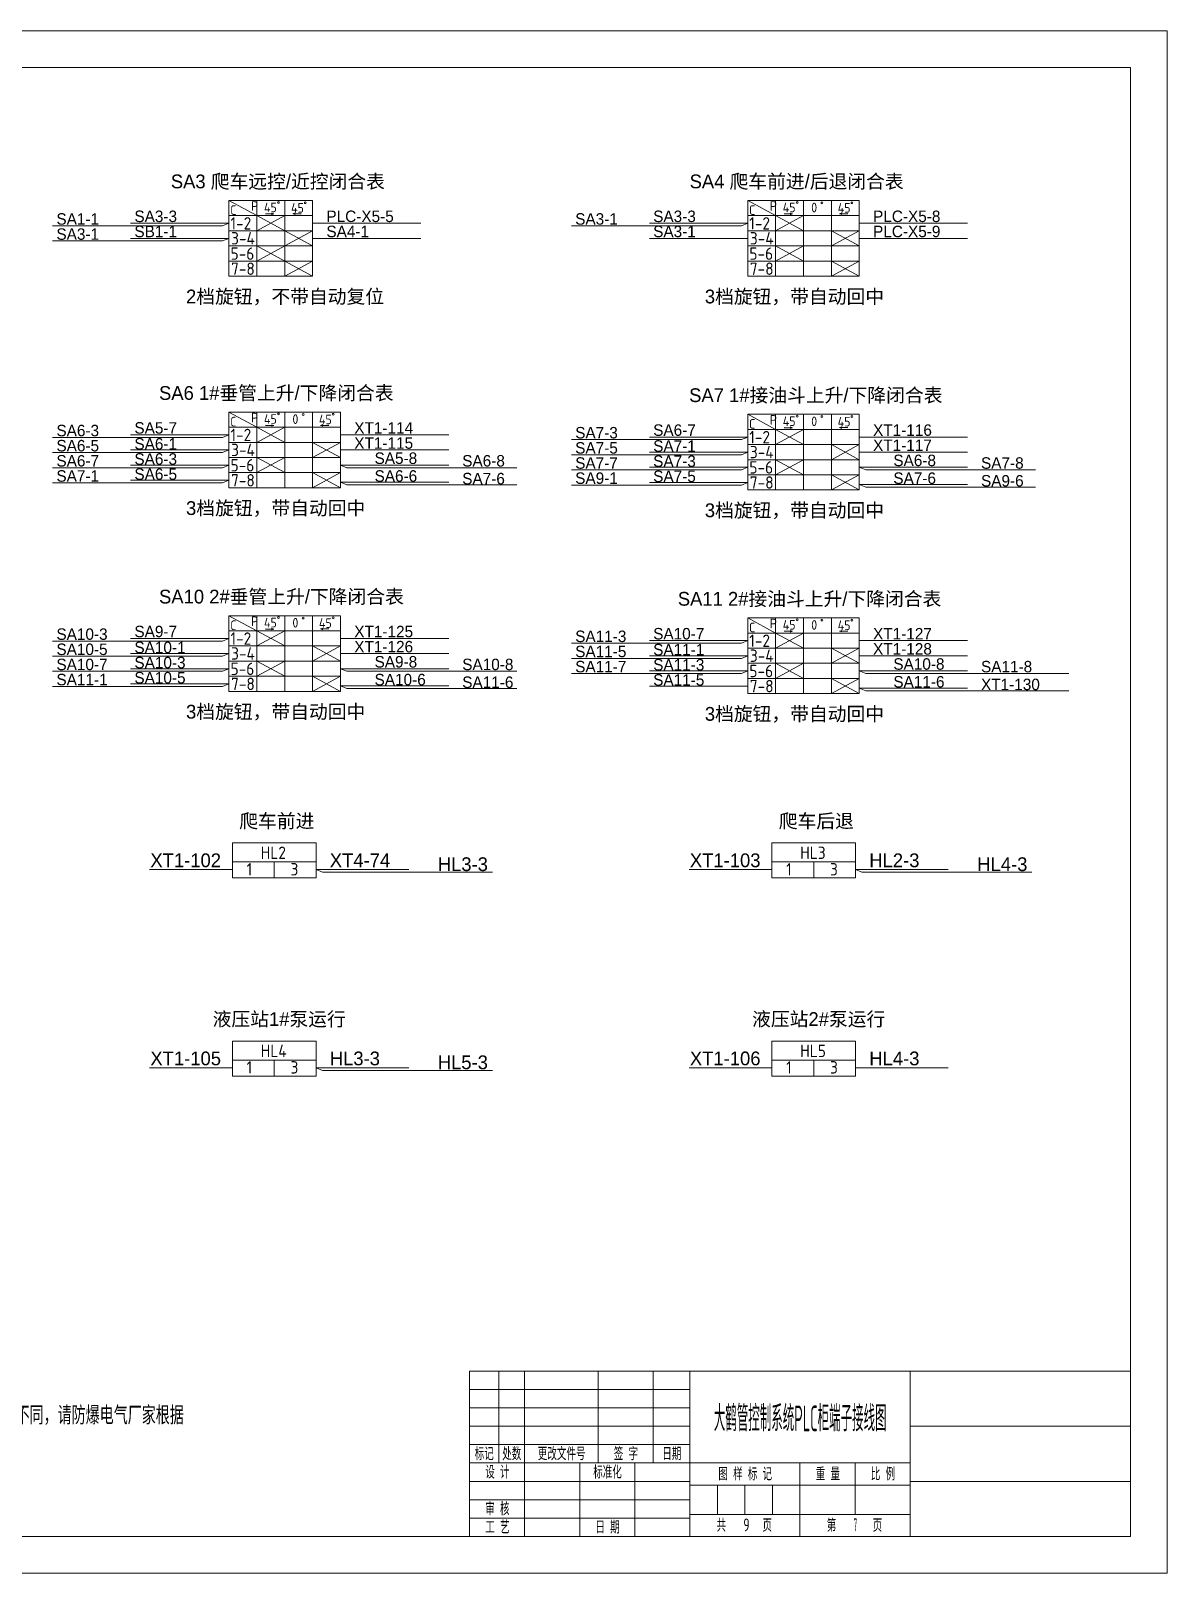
# Model space of a CAD drawing. Header units: millimetres. Extents: x 32721 to 72822, y 57624 to 123188.
# Drawn here: x 44440 to 46503, y 61252 to 64052 of the extents above; entities that cross this region are included whole.
import ezdxf
from ezdxf.enums import TextEntityAlignment as Align

# ---------------------------------------------------------------- set-up
doc = ezdxf.new("R2010")
doc.units = ezdxf.units.MM
doc.header["$LTSCALE"] = 10
doc.layers.get('0').update_dxf_attribs({"lineweight": 18})
for name, color, linetype, lineweight in [('1轮廓实线层', 7, 'Continuous', 18), ('2细线层', 4, 'Continuous', 18), ('6文字层', 3, 'Continuous', 18), ('图框层', 7, 'Continuous', 18)]:
    doc.layers.add(name, color=color, linetype=linetype, lineweight=lineweight)
doc.styles.add('PC_TEXTSTYLE', font='', dxfattribs={"width": 0.8})
doc.styles.get("Standard").update_dxf_attribs({"font": 'isocp.shx', "width": 0.707, "bigfont": 'hztxt.shx'})
doc.styles.add('样式 1', font='SIMYOU.TTF', dxfattribs={"width": 0.75})
doc.styles.get('PC_TEXTSTYLE').set_extended_font_data('幼圆')

msp = doc.modelspace()

# ---------------------------------------------------------------- linework, layer by layer
for p, q in [((44799.79, 63702.73), (44621.22, 63702.73)), ((44951.64, 63702.73), (45148.37, 63702.73)), ((45741.74, 63702.73), (45563.17, 63702.73)), ((45944.22, 63702.73), (46140.94, 63702.73)), ((44799.79, 63675.24), (44621.22, 63675.24)), ((44951.64, 63675.24), (45148.37, 63675.24)), ((45741.74, 63675.24), (45563.17, 63675.24)), ((45944.22, 63675.24), (46140.94, 63675.24)), ((44799.79, 63318.6), (44621.22, 63318.6)), ((45002.26, 63318.6), (45198.99, 63318.6)), ((45741.74, 63314.62), (45563.17, 63314.62)), ((45944.22, 63314.62), (46140.94, 63314.62)), ((44799.79, 63291.11), (44621.22, 63291.11)), ((45002.26, 63291.11), (45198.99, 63291.11)), ((45741.74, 63287.13), (45563.17, 63287.13)), ((45944.22, 63287.13), (46140.94, 63287.13)), ((44799.79, 63263.62), (44621.22, 63263.62)), ((45002.26, 63263.62), (45198.99, 63263.62)), ((45741.74, 63259.64), (45563.17, 63259.64)), ((45944.22, 63259.64), (46140.94, 63259.64)), ((44799.79, 63236.14), (44621.22, 63236.14)), ((45002.26, 63232.46), (45198.99, 63232.46)), ((45741.74, 63232.15), (45563.17, 63232.15)), ((45944.22, 63228.48), (46140.94, 63228.48)), ((44799.79, 62948.96), (44621.22, 62948.96)), ((45002.26, 62948.96), (45198.99, 62948.96)), ((45741.74, 62944.97), (45563.17, 62944.97)), ((45944.22, 62944.97), (46140.94, 62944.97)), ((44799.79, 62921.47), (44621.22, 62921.47)), ((45002.26, 62921.47), (45198.99, 62921.47)), ((45741.74, 62917.49), (45563.17, 62917.49)), ((45944.22, 62917.49), (46140.94, 62917.49)), ((44799.79, 62893.98), (44621.22, 62893.98)), ((45002.26, 62893.98), (45198.99, 62893.98)), ((45741.74, 62890), (45563.17, 62890)), ((45944.22, 62890), (46140.94, 62890)), ((44799.79, 62866.49), (44621.22, 62866.49)), ((45002.26, 62862.82), (45198.99, 62862.82)), ((45741.74, 62862.51), (45563.17, 62862.51)), ((45944.22, 62858.84), (46140.94, 62858.84)), ((44805.97, 62529.17), (44655.51, 62529.17)), ((44805.97, 62543.08), (44957.83, 62543.08)), ((44881.9, 62543.08), (44881.9, 62514.02)), ((44957.83, 62529.17), (45126.3, 62529.17)), ((45785.55, 62529.17), (45635.09, 62529.17)), ((45785.55, 62543.08), (45937.41, 62543.08)), ((45861.48, 62543.08), (45861.48, 62514.02)), ((45937.41, 62529.17), (46105.88, 62529.17)), ((44805.97, 62169.52), (44655.51, 62169.52)), ((44805.97, 62183.43), (44957.83, 62183.43)), ((44881.9, 62183.43), (44881.9, 62154.37)), ((44957.83, 62169.52), (45126.3, 62169.52)), ((45785.55, 62169.52), (45635.09, 62169.52)), ((45785.55, 62183.43), (45937.41, 62183.43)), ((45861.48, 62183.43), (45861.48, 62154.37)), ((45937.41, 62169.52), (46105.88, 62169.52))]:
    msp.add_line(p, q)
for points in [[(44805.97, 62577.6), (44957.83, 62577.6), (44957.83, 62514.02), (44805.97, 62514.02)], [(45785.55, 62577.6), (45937.41, 62577.6), (45937.41, 62514.02), (45785.55, 62514.02)], [(44805.97, 62217.95), (44957.83, 62217.95), (44957.83, 62154.37), (44805.97, 62154.37)], [(45785.55, 62217.95), (45937.41, 62217.95), (45937.41, 62154.37), (45785.55, 62154.37)]]:
    msp.add_lwpolyline(points, close=True)
at = {"layer": '1轮廓实线层', "color": 0, "linetype": 'ByBlock', "lineweight": 13}
for p, q in [((44799.79, 63743.96), (44850.4, 63716.47)), ((45741.74, 63743.96), (45792.36, 63716.47)), ((44850.4, 63716.47), (44901.02, 63688.99)), ((44901.02, 63716.47), (44850.4, 63688.99)), ((44866.15, 63720.66), (44866.15, 63720.66)), ((44866.15, 63720.66), (44866.15, 63720.66)), ((44866.15, 63719.63), (44881.24, 63719.63)), ((44881.24, 63719.63), (44877.05, 63721.09)), ((44881.24, 63719.63), (44877.05, 63718.16)), ((44915.53, 63719.91), (44919.71, 63721.37)), ((44930.62, 63719.91), (44915.53, 63719.91)), ((44915.53, 63719.91), (44919.71, 63718.45)), ((44930.62, 63719.91), (44915.53, 63719.91)), ((44930.62, 63720.94), (44930.62, 63720.94)), ((45792.36, 63716.47), (45842.98, 63688.99)), ((45842.98, 63716.47), (45792.36, 63688.99)), ((45808.1, 63720.66), (45808.1, 63720.66)), ((45808.1, 63720.66), (45808.1, 63720.66)), ((45808.1, 63719.63), (45823.19, 63719.63)), ((45823.19, 63719.63), (45819, 63721.09)), ((45823.19, 63719.63), (45819, 63718.16)), ((45908.1, 63719.91), (45912.29, 63721.37)), ((45923.19, 63719.91), (45908.1, 63719.91)), ((45908.1, 63719.91), (45912.29, 63718.45)), ((45923.19, 63719.91), (45908.1, 63719.91)), ((45923.19, 63720.94), (45923.19, 63720.94)), ((44901.02, 63688.99), (44951.64, 63661.5)), ((44951.64, 63688.99), (44901.02, 63661.5)), ((45893.6, 63688.99), (45944.22, 63661.5)), ((45944.22, 63688.99), (45893.6, 63661.5)), ((44850.4, 63661.5), (44901.02, 63634.01)), ((44901.02, 63661.5), (44850.4, 63634.01)), ((45792.36, 63661.5), (45842.98, 63634.01)), ((45842.98, 63661.5), (45792.36, 63634.01)), ((44901.02, 63634.01), (44951.64, 63606.53)), ((44951.64, 63634.01), (44901.02, 63606.53)), ((45893.6, 63634.01), (45944.22, 63606.53)), ((45944.22, 63634.01), (45893.6, 63606.53)), ((44799.79, 63359.83), (44850.4, 63332.34)), ((44866.15, 63336.52), (44866.15, 63336.52)), ((44866.15, 63336.52), (44866.15, 63336.52)), ((44881.24, 63335.49), (44877.05, 63336.95)), ((44966.15, 63335.77), (44970.33, 63337.23)), ((44981.24, 63336.8), (44981.24, 63336.8)), ((45741.74, 63355.85), (45792.36, 63328.36)), ((44850.4, 63332.34), (44901.02, 63304.85)), ((44901.02, 63332.34), (44850.4, 63304.85)), ((44866.15, 63335.49), (44881.24, 63335.49)), ((44881.24, 63335.49), (44877.05, 63334.03)), ((44981.24, 63335.77), (44966.15, 63335.77)), ((44966.15, 63335.77), (44970.33, 63334.31)), ((44981.24, 63335.77), (44966.15, 63335.77)), ((45792.36, 63328.36), (45842.98, 63300.87)), ((45842.98, 63328.36), (45792.36, 63300.87)), ((45808.1, 63332.54), (45808.1, 63332.54)), ((45808.1, 63332.54), (45808.1, 63332.54)), ((45808.1, 63331.51), (45823.19, 63331.51)), ((45823.19, 63331.51), (45819, 63332.97)), ((45823.19, 63331.51), (45819, 63330.05)), ((45908.1, 63331.79), (45912.29, 63333.25)), ((45923.19, 63331.79), (45908.1, 63331.79)), ((45908.1, 63331.79), (45912.29, 63330.33)), ((45923.19, 63331.79), (45908.1, 63331.79)), ((45923.19, 63332.82), (45923.19, 63332.82)), ((44951.64, 63304.85), (45002.26, 63277.37)), ((45002.26, 63304.85), (44951.64, 63277.37)), ((45893.6, 63300.87), (45944.22, 63273.38)), ((45944.22, 63300.87), (45893.6, 63273.38)), ((44850.4, 63277.37), (44901.02, 63249.88)), ((44901.02, 63277.37), (44850.4, 63249.88)), ((45792.36, 63273.38), (45842.98, 63245.9)), ((45842.98, 63273.38), (45792.36, 63245.9)), ((44951.64, 63249.88), (45002.26, 63222.39)), ((45002.26, 63249.88), (44951.64, 63222.39)), ((45893.6, 63245.9), (45944.22, 63218.41)), ((45944.22, 63245.9), (45893.6, 63218.41)), ((44799.79, 62990.19), (44850.4, 62962.7)), ((45741.74, 62986.2), (45792.36, 62958.72)), ((44850.4, 62962.7), (44901.02, 62935.21)), ((44901.02, 62962.7), (44850.4, 62935.21)), ((44866.15, 62966.88), (44866.15, 62966.88)), ((44866.15, 62966.88), (44866.15, 62966.88)), ((44866.15, 62965.85), (44881.24, 62965.85)), ((44881.24, 62965.85), (44877.05, 62967.31)), ((44881.24, 62965.85), (44877.05, 62964.39)), ((44966.15, 62966.13), (44970.33, 62967.59)), ((44981.24, 62966.13), (44966.15, 62966.13)), ((44966.15, 62966.13), (44970.33, 62964.67)), ((44981.24, 62966.13), (44966.15, 62966.13)), ((44981.24, 62967.16), (44981.24, 62967.16)), ((45792.36, 62958.72), (45842.98, 62931.23)), ((45842.98, 62958.72), (45792.36, 62931.23)), ((45808.1, 62962.9), (45808.1, 62962.9)), ((45808.1, 62962.9), (45808.1, 62962.9)), ((45808.1, 62961.87), (45823.19, 62961.87)), ((45823.19, 62961.87), (45819, 62963.33)), ((45823.19, 62961.87), (45819, 62960.41)), ((45908.1, 62962.15), (45912.29, 62963.61)), ((45923.19, 62962.15), (45908.1, 62962.15)), ((45908.1, 62962.15), (45912.29, 62960.69)), ((45923.19, 62962.15), (45908.1, 62962.15)), ((45923.19, 62963.18), (45923.19, 62963.18)), ((44951.64, 62935.21), (45002.26, 62907.72)), ((45002.26, 62935.21), (44951.64, 62907.72)), ((45893.6, 62931.23), (45944.22, 62903.74)), ((45944.22, 62931.23), (45893.6, 62903.74)), ((44850.4, 62907.72), (44901.02, 62880.24)), ((44901.02, 62907.72), (44850.4, 62880.24)), ((45792.36, 62903.74), (45842.98, 62876.25)), ((45842.98, 62903.74), (45792.36, 62876.25)), ((44951.64, 62880.24), (45002.26, 62852.75)), ((45002.26, 62880.24), (44951.64, 62852.75)), ((45893.6, 62876.25), (45944.22, 62848.77)), ((45944.22, 62876.25), (45893.6, 62848.77))]:
    msp.add_line(p, q, dxfattribs=at)
at = {"layer": '1轮廓实线层'}
for p, q in [((44788.12, 63697.97), (44799.79, 63702.73)), ((45730.08, 63697.97), (45741.74, 63702.73)), ((44479.63, 63697.97), (44788.12, 63697.97)), ((44788.12, 63670.48), (44799.79, 63675.24)), ((45421.58, 63697.97), (45730.08, 63697.97)), ((44479.63, 63670.48), (44788.12, 63670.48)), ((44479.63, 63313.84), (44788.12, 63313.84)), ((44788.12, 63313.84), (44799.79, 63318.6)), ((45421.58, 63309.86), (45730.08, 63309.86)), ((45730.08, 63309.86), (45741.74, 63314.62)), ((44479.63, 63286.35), (44788.12, 63286.35)), ((44788.12, 63286.35), (44799.79, 63291.11)), ((45421.58, 63282.37), (45730.08, 63282.37)), ((45730.08, 63282.37), (45741.74, 63287.13)), ((44479.63, 63258.86), (44788.12, 63258.86)), ((44788.12, 63258.86), (44799.79, 63263.62)), ((45013.93, 63258.86), (45002.26, 63263.62)), ((45322.42, 63258.86), (45013.93, 63258.86)), ((45421.58, 63254.88), (45730.08, 63254.88)), ((45730.08, 63254.88), (45741.74, 63259.64)), ((45955.88, 63254.88), (45944.22, 63259.64)), ((46264.37, 63254.88), (45955.88, 63254.88)), ((44479.63, 63231.38), (44788.12, 63231.38)), ((44788.12, 63231.38), (44799.79, 63236.14)), ((45013.93, 63227.7), (45002.26, 63232.46)), ((45322.42, 63227.7), (45013.93, 63227.7)), ((45421.58, 63227.39), (45730.08, 63227.39)), ((45730.08, 63227.39), (45741.74, 63232.15)), ((45955.88, 63223.72), (45944.22, 63228.48)), ((46264.37, 63223.72), (45955.88, 63223.72)), ((44479.63, 62944.2), (44788.12, 62944.2)), ((44788.12, 62944.2), (44799.79, 62948.96)), ((45730.08, 62940.21), (45741.74, 62944.97)), ((44479.63, 62916.71), (44788.12, 62916.71)), ((44788.12, 62916.71), (44799.79, 62921.47)), ((45421.58, 62940.21), (45730.08, 62940.21)), ((45730.08, 62912.73), (45741.74, 62917.49)), ((44479.63, 62889.22), (44788.12, 62889.22)), ((44788.12, 62889.22), (44799.79, 62893.98)), ((45013.93, 62889.22), (45002.26, 62893.98)), ((45322.42, 62889.22), (45013.93, 62889.22)), ((45421.58, 62912.73), (45730.08, 62912.73)), ((45730.08, 62885.24), (45741.74, 62890)), ((45955.88, 62885.24), (45944.22, 62890)), ((44479.63, 62861.73), (44788.12, 62861.73)), ((44788.12, 62861.73), (44799.79, 62866.49)), ((45013.93, 62858.06), (45002.26, 62862.82)), ((45421.58, 62885.24), (45730.08, 62885.24)), ((46324.63, 62885.24), (45955.88, 62885.24)), ((45322.42, 62858.06), (45013.93, 62858.06)), ((45955.88, 62854.08), (45944.22, 62858.84)), ((46324.63, 62854.08), (45955.88, 62854.08)), ((44969.49, 62524.41), (44957.83, 62529.17)), ((45277.99, 62524.41), (44969.49, 62524.41)), ((45949.07, 62524.41), (45937.41, 62529.17)), ((46257.56, 62524.41), (45949.07, 62524.41)), ((44969.49, 62164.76), (44957.83, 62169.52)), ((45277.99, 62164.76), (44969.49, 62164.76)), ((46436.59, 61618.65), (45236.59, 61618.65)), ((45236.59, 61318.65), (45236.59, 61618.65)), ((45236.59, 61318.65), (46436.59, 61318.65))]:
    msp.add_line(p, q, dxfattribs=at)
at = {"layer": '1轮廓实线层', "color": 0, "linetype": 'ByBlock', "lineweight": 13}
for points in [[(44799.79, 63743.96), (44850.4, 63743.96), (44850.4, 63716.47), (44799.79, 63716.47)], [(44850.4, 63743.96), (44901.02, 63743.96), (44901.02, 63716.47), (44850.4, 63716.47)], [(44901.02, 63743.96), (44951.64, 63743.96), (44951.64, 63716.47), (44901.02, 63716.47)], [(45741.74, 63743.96), (45792.36, 63743.96), (45792.36, 63716.47), (45741.74, 63716.47)], [(45792.36, 63743.96), (45842.98, 63743.96), (45842.98, 63716.47), (45792.36, 63716.47)], [(45842.98, 63743.96), (45893.6, 63743.96), (45893.6, 63716.47), (45842.98, 63716.47)], [(45893.6, 63743.96), (45944.22, 63743.96), (45944.22, 63716.47), (45893.6, 63716.47)], [(44799.79, 63716.47), (44850.4, 63716.47), (44850.4, 63688.99), (44799.79, 63688.99)], [(44850.4, 63716.47), (44901.02, 63716.47), (44901.02, 63688.99), (44850.4, 63688.99)], [(44901.02, 63716.47), (44951.64, 63716.47), (44951.64, 63688.99), (44901.02, 63688.99)], [(45741.74, 63716.47), (45792.36, 63716.47), (45792.36, 63688.99), (45741.74, 63688.99)], [(45792.36, 63716.47), (45842.98, 63716.47), (45842.98, 63688.99), (45792.36, 63688.99)], [(45842.98, 63716.47), (45893.6, 63716.47), (45893.6, 63688.99), (45842.98, 63688.99)], [(45893.6, 63716.47), (45944.22, 63716.47), (45944.22, 63688.99), (45893.6, 63688.99)], [(44799.79, 63688.99), (44850.4, 63688.99), (44850.4, 63661.5), (44799.79, 63661.5)], [(44850.4, 63688.99), (44901.02, 63688.99), (44901.02, 63661.5), (44850.4, 63661.5)], [(44901.02, 63688.99), (44951.64, 63688.99), (44951.64, 63661.5), (44901.02, 63661.5)], [(45741.74, 63688.99), (45792.36, 63688.99), (45792.36, 63661.5), (45741.74, 63661.5)], [(45792.36, 63688.99), (45842.98, 63688.99), (45842.98, 63661.5), (45792.36, 63661.5)], [(45842.98, 63688.99), (45893.6, 63688.99), (45893.6, 63661.5), (45842.98, 63661.5)], [(45893.6, 63688.99), (45944.22, 63688.99), (45944.22, 63661.5), (45893.6, 63661.5)], [(44799.79, 63661.5), (44850.4, 63661.5), (44850.4, 63634.01), (44799.79, 63634.01)], [(44850.4, 63661.5), (44901.02, 63661.5), (44901.02, 63634.01), (44850.4, 63634.01)], [(44901.02, 63661.5), (44951.64, 63661.5), (44951.64, 63634.01), (44901.02, 63634.01)], [(45741.74, 63661.5), (45792.36, 63661.5), (45792.36, 63634.01), (45741.74, 63634.01)], [(45792.36, 63661.5), (45842.98, 63661.5), (45842.98, 63634.01), (45792.36, 63634.01)], [(45842.98, 63661.5), (45893.6, 63661.5), (45893.6, 63634.01), (45842.98, 63634.01)], [(45893.6, 63661.5), (45944.22, 63661.5), (45944.22, 63634.01), (45893.6, 63634.01)], [(44799.79, 63634.01), (44850.4, 63634.01), (44850.4, 63606.53), (44799.79, 63606.53)], [(44850.4, 63634.01), (44901.02, 63634.01), (44901.02, 63606.53), (44850.4, 63606.53)], [(44901.02, 63634.01), (44951.64, 63634.01), (44951.64, 63606.53), (44901.02, 63606.53)], [(45741.74, 63634.01), (45792.36, 63634.01), (45792.36, 63606.53), (45741.74, 63606.53)], [(45792.36, 63634.01), (45842.98, 63634.01), (45842.98, 63606.53), (45792.36, 63606.53)], [(45842.98, 63634.01), (45893.6, 63634.01), (45893.6, 63606.53), (45842.98, 63606.53)], [(45893.6, 63634.01), (45944.22, 63634.01), (45944.22, 63606.53), (45893.6, 63606.53)], [(44799.79, 63359.83), (44850.4, 63359.83), (44850.4, 63332.34), (44799.79, 63332.34)], [(44850.4, 63359.83), (44901.02, 63359.83), (44901.02, 63332.34), (44850.4, 63332.34)], [(44901.02, 63359.83), (44951.64, 63359.83), (44951.64, 63332.34), (44901.02, 63332.34)], [(44951.64, 63359.83), (45002.26, 63359.83), (45002.26, 63332.34), (44951.64, 63332.34)], [(45741.74, 63355.85), (45792.36, 63355.85), (45792.36, 63328.36), (45741.74, 63328.36)], [(45792.36, 63355.85), (45842.98, 63355.85), (45842.98, 63328.36), (45792.36, 63328.36)], [(45842.98, 63355.85), (45893.6, 63355.85), (45893.6, 63328.36), (45842.98, 63328.36)], [(45893.6, 63355.85), (45944.22, 63355.85), (45944.22, 63328.36), (45893.6, 63328.36)], [(44799.79, 63332.34), (44850.4, 63332.34), (44850.4, 63304.85), (44799.79, 63304.85)], [(44850.4, 63332.34), (44901.02, 63332.34), (44901.02, 63304.85), (44850.4, 63304.85)], [(44901.02, 63332.34), (44951.64, 63332.34), (44951.64, 63304.85), (44901.02, 63304.85)], [(44951.64, 63332.34), (45002.26, 63332.34), (45002.26, 63304.85), (44951.64, 63304.85)], [(45741.74, 63328.36), (45792.36, 63328.36), (45792.36, 63300.87), (45741.74, 63300.87)], [(45792.36, 63328.36), (45842.98, 63328.36), (45842.98, 63300.87), (45792.36, 63300.87)], [(45842.98, 63328.36), (45893.6, 63328.36), (45893.6, 63300.87), (45842.98, 63300.87)], [(45893.6, 63328.36), (45944.22, 63328.36), (45944.22, 63300.87), (45893.6, 63300.87)], [(44799.79, 63304.85), (44850.4, 63304.85), (44850.4, 63277.37), (44799.79, 63277.37)], [(44850.4, 63304.85), (44901.02, 63304.85), (44901.02, 63277.37), (44850.4, 63277.37)], [(44901.02, 63304.85), (44951.64, 63304.85), (44951.64, 63277.37), (44901.02, 63277.37)], [(44951.64, 63304.85), (45002.26, 63304.85), (45002.26, 63277.37), (44951.64, 63277.37)], [(45741.74, 63300.87), (45792.36, 63300.87), (45792.36, 63273.38), (45741.74, 63273.38)], [(45792.36, 63300.87), (45842.98, 63300.87), (45842.98, 63273.38), (45792.36, 63273.38)], [(45842.98, 63300.87), (45893.6, 63300.87), (45893.6, 63273.38), (45842.98, 63273.38)], [(45893.6, 63300.87), (45944.22, 63300.87), (45944.22, 63273.38), (45893.6, 63273.38)], [(44799.79, 63277.37), (44850.4, 63277.37), (44850.4, 63249.88), (44799.79, 63249.88)], [(44850.4, 63277.37), (44901.02, 63277.37), (44901.02, 63249.88), (44850.4, 63249.88)], [(44901.02, 63277.37), (44951.64, 63277.37), (44951.64, 63249.88), (44901.02, 63249.88)], [(44951.64, 63277.37), (45002.26, 63277.37), (45002.26, 63249.88), (44951.64, 63249.88)], [(45741.74, 63273.38), (45792.36, 63273.38), (45792.36, 63245.9), (45741.74, 63245.9)], [(45792.36, 63273.38), (45842.98, 63273.38), (45842.98, 63245.9), (45792.36, 63245.9)], [(45842.98, 63273.38), (45893.6, 63273.38), (45893.6, 63245.9), (45842.98, 63245.9)], [(45893.6, 63273.38), (45944.22, 63273.38), (45944.22, 63245.9), (45893.6, 63245.9)], [(44799.79, 63249.88), (44850.4, 63249.88), (44850.4, 63222.39), (44799.79, 63222.39)], [(44850.4, 63249.88), (44901.02, 63249.88), (44901.02, 63222.39), (44850.4, 63222.39)], [(44901.02, 63249.88), (44951.64, 63249.88), (44951.64, 63222.39), (44901.02, 63222.39)], [(44951.64, 63249.88), (45002.26, 63249.88), (45002.26, 63222.39), (44951.64, 63222.39)], [(45741.74, 63245.9), (45792.36, 63245.9), (45792.36, 63218.41), (45741.74, 63218.41)], [(45792.36, 63245.9), (45842.98, 63245.9), (45842.98, 63218.41), (45792.36, 63218.41)], [(45842.98, 63245.9), (45893.6, 63245.9), (45893.6, 63218.41), (45842.98, 63218.41)], [(45893.6, 63245.9), (45944.22, 63245.9), (45944.22, 63218.41), (45893.6, 63218.41)], [(44799.79, 62990.19), (44850.4, 62990.19), (44850.4, 62962.7), (44799.79, 62962.7)], [(44850.4, 62990.19), (44901.02, 62990.19), (44901.02, 62962.7), (44850.4, 62962.7)], [(44901.02, 62990.19), (44951.64, 62990.19), (44951.64, 62962.7), (44901.02, 62962.7)], [(44951.64, 62990.19), (45002.26, 62990.19), (45002.26, 62962.7), (44951.64, 62962.7)], [(45741.74, 62986.2), (45792.36, 62986.2), (45792.36, 62958.72), (45741.74, 62958.72)], [(45792.36, 62986.2), (45842.98, 62986.2), (45842.98, 62958.72), (45792.36, 62958.72)], [(45842.98, 62986.2), (45893.6, 62986.2), (45893.6, 62958.72), (45842.98, 62958.72)], [(45893.6, 62986.2), (45944.22, 62986.2), (45944.22, 62958.72), (45893.6, 62958.72)], [(44799.79, 62962.7), (44850.4, 62962.7), (44850.4, 62935.21), (44799.79, 62935.21)], [(44850.4, 62962.7), (44901.02, 62962.7), (44901.02, 62935.21), (44850.4, 62935.21)], [(44901.02, 62962.7), (44951.64, 62962.7), (44951.64, 62935.21), (44901.02, 62935.21)], [(44951.64, 62962.7), (45002.26, 62962.7), (45002.26, 62935.21), (44951.64, 62935.21)], [(45741.74, 62958.72), (45792.36, 62958.72), (45792.36, 62931.23), (45741.74, 62931.23)], [(45792.36, 62958.72), (45842.98, 62958.72), (45842.98, 62931.23), (45792.36, 62931.23)], [(45842.98, 62958.72), (45893.6, 62958.72), (45893.6, 62931.23), (45842.98, 62931.23)], [(45893.6, 62958.72), (45944.22, 62958.72), (45944.22, 62931.23), (45893.6, 62931.23)], [(44799.79, 62935.21), (44850.4, 62935.21), (44850.4, 62907.72), (44799.79, 62907.72)], [(44850.4, 62935.21), (44901.02, 62935.21), (44901.02, 62907.72), (44850.4, 62907.72)], [(44901.02, 62935.21), (44951.64, 62935.21), (44951.64, 62907.72), (44901.02, 62907.72)], [(44951.64, 62935.21), (45002.26, 62935.21), (45002.26, 62907.72), (44951.64, 62907.72)], [(45741.74, 62931.23), (45792.36, 62931.23), (45792.36, 62903.74), (45741.74, 62903.74)], [(45792.36, 62931.23), (45842.98, 62931.23), (45842.98, 62903.74), (45792.36, 62903.74)], [(45842.98, 62931.23), (45893.6, 62931.23), (45893.6, 62903.74), (45842.98, 62903.74)], [(45893.6, 62931.23), (45944.22, 62931.23), (45944.22, 62903.74), (45893.6, 62903.74)], [(44799.79, 62907.72), (44850.4, 62907.72), (44850.4, 62880.24), (44799.79, 62880.24)], [(44850.4, 62907.72), (44901.02, 62907.72), (44901.02, 62880.24), (44850.4, 62880.24)], [(44901.02, 62907.72), (44951.64, 62907.72), (44951.64, 62880.24), (44901.02, 62880.24)], [(44951.64, 62907.72), (45002.26, 62907.72), (45002.26, 62880.24), (44951.64, 62880.24)], [(45741.74, 62903.74), (45792.36, 62903.74), (45792.36, 62876.25), (45741.74, 62876.25)], [(45792.36, 62903.74), (45842.98, 62903.74), (45842.98, 62876.25), (45792.36, 62876.25)], [(45842.98, 62903.74), (45893.6, 62903.74), (45893.6, 62876.25), (45842.98, 62876.25)], [(45893.6, 62903.74), (45944.22, 62903.74), (45944.22, 62876.25), (45893.6, 62876.25)], [(44799.79, 62880.24), (44850.4, 62880.24), (44850.4, 62852.75), (44799.79, 62852.75)], [(44850.4, 62880.24), (44901.02, 62880.24), (44901.02, 62852.75), (44850.4, 62852.75)], [(44901.02, 62880.24), (44951.64, 62880.24), (44951.64, 62852.75), (44901.02, 62852.75)], [(44951.64, 62880.24), (45002.26, 62880.24), (45002.26, 62852.75), (44951.64, 62852.75)], [(45741.74, 62876.25), (45792.36, 62876.25), (45792.36, 62848.77), (45741.74, 62848.77)], [(45792.36, 62876.25), (45842.98, 62876.25), (45842.98, 62848.77), (45792.36, 62848.77)], [(45842.98, 62876.25), (45893.6, 62876.25), (45893.6, 62848.77), (45842.98, 62848.77)], [(45893.6, 62876.25), (45944.22, 62876.25), (45944.22, 62848.77), (45893.6, 62848.77)]]:
    msp.add_lwpolyline(points, close=True, dxfattribs=at)
at = {"layer": '1轮廓实线层'}
for centre in [(44889.47, 63740.62), (44938.39, 63739.98), (45831.42, 63740.62), (45876.46, 63739.8), (45930.96, 63739.98), (44889.47, 63356.48), (44934.51, 63355.66), (44989.01, 63355.85), (45831.42, 63352.5), (45876.46, 63351.68), (45930.96, 63351.86), (44889.47, 62986.84), (44934.51, 62986.02), (44989.01, 62986.2), (45831.42, 62982.86), (45876.46, 62982.04), (45930.96, 62982.22)]:
    msp.add_circle(centre, 1.71, dxfattribs=at)
at = {"layer": '2细线层'}
for p, q in [((46503.25, 64051.98), (42543.25, 64051.98)), ((46503.25, 64051.98), (46503.25, 61251.98)), ((45289.92, 61451.98), (45289.92, 61618.65)), ((45336.59, 61451.98), (45336.59, 61618.65)), ((45469.92, 61451.98), (45469.92, 61618.65)), ((45569.92, 61451.98), (45569.92, 61618.65)), ((45636.59, 61318.65), (45636.59, 61618.65)), ((46036.59, 61318.65), (46036.59, 61618.65)), ((45236.59, 61585.32), (45636.59, 61585.32)), ((45236.59, 61551.98), (45636.59, 61551.98)), ((45236.59, 61518.65), (45636.59, 61518.65)), ((46036.59, 61518.65), (46436.59, 61518.65)), ((45236.59, 61485.32), (45636.59, 61485.32)), ((45236.59, 61451.98), (46036.59, 61451.98)), ((45336.59, 61318.65), (45336.59, 61451.98)), ((45436.59, 61318.65), (45436.59, 61451.98)), ((45536.59, 61318.65), (45536.59, 61451.98)), ((45836.59, 61318.65), (45836.59, 61451.98)), ((45936.59, 61358.65), (45936.59, 61451.98)), ((45236.59, 61418.65), (45636.59, 61418.65)), ((45636.59, 61411.98), (46036.59, 61411.98)), ((45686.59, 61358.65), (45686.59, 61411.98)), ((45736.59, 61358.65), (45736.59, 61411.98)), ((45786.59, 61358.65), (45786.59, 61411.98)), ((46036.59, 61418.65), (46436.59, 61418.65)), ((45236.59, 61385.32), (45636.59, 61385.32)), ((45236.59, 61351.98), (45636.59, 61351.98)), ((45636.59, 61358.65), (46036.59, 61358.65)), ((46503.25, 61251.98), (42543.25, 61251.98))]:
    msp.add_line(p, q, dxfattribs=at)
at = {"layer": '图框层'}
for p, q in [((46436.59, 63985.32), (42709.92, 63985.32)), ((46436.59, 63985.32), (46436.59, 61318.65)), ((46436.59, 61318.65), (46436.59, 61618.65)), ((42709.92, 61318.65), (46436.59, 61318.65))]:
    msp.add_line(p, q, dxfattribs=at)

# ---------------------------------------------------------------- texts
at = {"layer": '1轮廓实线层'}
for s, height, p in [('C', 17.5, (44802.12, 63717.83)), ('45', 17.5, (44863.34, 63722.67)), ('45', 17.5, (44912.51, 63721.85)), ('C', 17.5, (45744.08, 63717.83)), ('45', 17.5, (45805.3, 63722.67)), ('0', 17.5, (45856.95, 63722.44)), ('45', 17.5, (45905.08, 63721.85)), ('1-2', 22.5, (44802.54, 63691.24)), ('1-2', 22.5, (45744.5, 63691.24)), ('3-4', 22.5, (44803.68, 63664.11)), ('3-4', 22.5, (45745.63, 63664.11)), ('5-6', 22.5, (44802.73, 63636.27)), ('5-6', 22.5, (45744.68, 63636.27)), ('7-8', 22.5, (44803.56, 63608.88)), ('7-8', 22.5, (45745.51, 63608.88)), ('C', 17.5, (44802.12, 63333.69)), ('45', 17.5, (44863.34, 63338.54)), ('0', 17.5, (44915, 63338.31)), ('45', 17.5, (44963.13, 63337.71)), ('C', 17.5, (45744.08, 63329.71)), ('45', 17.5, (45805.3, 63334.56)), ('0', 17.5, (45856.95, 63334.32)), ('45', 17.5, (45905.08, 63333.73)), ('1-2', 22.5, (44802.54, 63307.11)), ('1-2', 22.5, (45744.5, 63303.12)), ('3-4', 22.5, (44803.68, 63279.98)), ('3-4', 22.5, (45745.63, 63276)), ('5-6', 22.5, (44802.73, 63252.13)), ('5-6', 22.5, (45744.68, 63248.15)), ('7-8', 22.5, (44803.56, 63224.75)), ('7-8', 22.5, (45745.51, 63220.77)), ('C', 17.5, (44802.12, 62964.05)), ('45', 17.5, (44863.34, 62968.9)), ('0', 17.5, (44915, 62968.66)), ('45', 17.5, (44963.13, 62968.07)), ('C', 17.5, (45744.08, 62960.07)), ('45', 17.5, (45805.3, 62964.91)), ('0', 17.5, (45856.95, 62964.68)), ('45', 17.5, (45905.08, 62964.09)), ('1-2', 22.5, (44802.54, 62937.47)), ('1-2', 22.5, (45744.5, 62933.48)), ('3-4', 22.5, (44803.68, 62910.34)), ('3-4', 22.5, (45745.63, 62906.35)), ('5-6', 22.5, (44802.73, 62882.49)), ('5-6', 22.5, (45744.68, 62878.51)), ('7-8', 22.5, (44803.56, 62855.11)), ('7-8', 22.5, (45745.51, 62851.13)), ('HL2', 22.5, (44857.35, 62548.56)), ('HL3', 22.5, (45836.93, 62548.56)), ('1', 22.5, (44831.86, 62518.62)), ('3', 22.5, (44911.56, 62518.62)), ('1', 22.5, (45811.44, 62518.62)), ('3', 22.5, (45891.14, 62518.62)), ('HL4', 22.5, (44857.35, 62188.91)), ('HL5', 22.5, (45836.93, 62188.91)), ('1', 22.5, (44831.86, 62158.97)), ('3', 22.5, (44911.56, 62158.97)), ('1', 22.5, (45811.44, 62158.97)), ('3', 22.5, (45891.14, 62158.97))]:
    msp.add_text(s, height=height, dxfattribs=at).set_placement(p)
at = {"layer": '1轮廓实线层', "style": '样式 1'}
for s, height, p in [('SA1-1', 20.833, (44486.48, 63700.09)), ('SA3-3', 20.833, (44628.07, 63704.85)), ('PLC-X5-5', 20.833, (44976.65, 63704.85)), ('SA3-1', 20.833, (45428.43, 63700.09)), ('SA3-3', 20.833, (45570.02, 63704.85)), ('PLC-X5-8', 20.833, (45969.23, 63704.85)), ('SA3-1', 20.833, (44486.48, 63672.6)), ('SB1-1', 20.833, (44628.07, 63677.36)), ('SA4-1', 20.833, (44976.65, 63677.36)), ('SA3-1', 20.833, (45570.02, 63677.36)), ('PLC-X5-9', 20.833, (45969.23, 63677.36)), ('2档旋钮，不带自动复位', 25, (44721.84, 63557.19)), ('3档旋钮，带自动回中', 25, (45663.79, 63557.19)), ('SA6-3', 20.833, (44486.48, 63315.95)), ('SA5-7', 20.833, (44628.07, 63320.71)), ('XT1-114', 20.833, (45027.27, 63320.71)), ('SA6-7', 20.833, (45570.02, 63316.73)), ('XT1-116', 20.833, (45969.23, 63316.73)), ('SA6-5', 20.833, (44486.48, 63288.47)), ('SA6-1', 20.833, (44628.07, 63291.81)), ('XT1-115', 20.833, (45027.27, 63293.23)), ('SA7-3', 20.833, (45428.43, 63311.97)), ('SA7-1', 20.833, (45570.02, 63287.83)), ('XT1-117', 20.833, (45969.23, 63289.24)), ('SA6-7', 20.833, (44486.48, 63260.98)), ('SA6-3', 20.833, (44628.07, 63264.32)), ('SA5-8', 20.833, (45064.12, 63265.74)), ('SA6-8', 20.833, (45223.3, 63260.98)), ('SA7-5', 20.833, (45428.43, 63284.48)), ('SA7-3', 20.833, (45570.02, 63260.34)), ('SA6-8', 20.833, (46006.07, 63261.75)), ('SA7-1', 20.833, (44486.48, 63233.49)), ('SA6-5', 20.833, (44628.07, 63236.84)), ('SA6-6', 20.833, (45064.12, 63233.44)), ('SA7-7', 20.833, (45428.43, 63256.99)), ('SA7-5', 20.833, (45570.02, 63232.85)), ('SA7-8', 20.833, (46165.26, 63256.99)), ('SA7-6', 20.833, (45223.3, 63228.68)), ('SA9-1', 20.833, (45428.43, 63229.51)), ('SA7-6', 20.833, (46006.07, 63229.45)), ('SA9-6', 20.833, (46165.26, 63224.69)), ('3档旋钮，带自动回中', 25, (44721.84, 63173.06)), ('3档旋钮，带自动回中', 25, (45663.79, 63169.08)), ('SA9-7', 20.833, (44628.07, 62951.07)), ('XT1-125', 20.833, (45027.27, 62951.07)), ('SA10-3', 20.833, (44486.48, 62946.31)), ('XT1-126', 20.833, (45027.27, 62923.58)), ('SA11-3', 20.833, (45428.43, 62942.33)), ('SA10-7', 20.833, (45570.02, 62947.09)), ('XT1-127', 20.833, (45969.23, 62947.09)), ('SA10-5', 20.833, (44486.48, 62918.82)), ('SA10-1', 20.833, (44628.07, 62922.17)), ('SA9-8', 20.833, (45064.12, 62896.1)), ('SA11-5', 20.833, (45428.43, 62914.84)), ('SA11-1', 20.833, (45570.02, 62918.18)), ('XT1-128', 20.833, (45969.23, 62919.6)), ('SA10-7', 20.833, (44486.48, 62891.34)), ('SA10-3', 20.833, (44628.07, 62894.68)), ('SA10-5', 20.833, (44628.07, 62867.19)), ('SA10-8', 20.833, (45223.3, 62891.34)), ('SA11-7', 20.833, (45428.43, 62887.35)), ('SA11-3', 20.833, (45570.02, 62890.7)), ('SA10-8', 20.833, (46006.07, 62892.11)), ('SA11-8', 20.833, (46165.26, 62887.35)), ('SA11-1', 20.833, (44486.48, 62863.85)), ('SA10-6', 20.833, (45064.12, 62863.79)), ('SA11-6', 20.833, (45223.3, 62859.03)), ('SA11-5', 20.833, (45570.02, 62863.21)), ('SA11-6', 20.833, (46006.07, 62859.81)), ('XT1-130', 20.833, (46165.26, 62855.05)), ('3档旋钮，带自动回中', 25, (44721.84, 62803.42)), ('3档旋钮，带自动回中', 25, (45663.79, 62799.44)), ('爬车前进', 25, (44818.41, 62605.03)), ('爬车后退', 25, (45797.98, 62605.03)), ('XT1-102', 25, (44657.09, 62533.61)), ('XT4-74', 25, (44982.84, 62533.61)), ('XT1-103', 25, (45636.66, 62533.61)), ('HL2-3', 25, (45962.42, 62533.61)), ('HL3-3', 25, (45178.87, 62526.53)), ('HL4-3', 25, (46158.45, 62526.53)), ('液压站1#泵运行', 25, (44770.07, 62245.38)), ('液压站2#泵运行', 25, (45749.65, 62245.38)), ('XT1-105', 25, (44657.09, 62173.96)), ('HL3-3', 25, (44982.84, 62173.96)), ('HL5-3', 25, (45178.87, 62166.88)), ('XT1-106', 25, (45636.66, 62173.96)), ('HL4-3', 25, (45962.42, 62173.96))]:
    msp.add_text(s, height=height, dxfattribs=at).set_placement(p)
at = {"layer": '1轮廓实线层', "char_height": 25, "attachment_point": 7, "style": '样式 1'}
for s, insert, width in [('{\\W1;SA3 爬车远控/近控闭合表}', (44694.2, 63763.34), 608.5417), ('{\\W1;SA4 爬车前进/后退闭合表}', (45636.15, 63763.34), 608.5417), ('{\\W1;SA6 1#垂管上升/下降闭合表}', (44672.79, 63379.21), 661.875), ('{\\W1;SA7 1#接油斗上升/下降闭合表}', (45635.32, 63375.22), 715.2083), ('{\\W1;SA10 2#垂管上升/下降闭合表}', (44672.79, 63009.56), 688.5417), ('{\\W1;SA11 2#接油斗上升/下降闭合表}', (45614.75, 63005.58), 741.875)]:
    msp.add_mtext(s, dxfattribs=dict(at, insert=insert, width=width))
at = {"layer": '1轮廓实线层', "char_height": 17.5, "width": 69.971, "attachment_point": 7}
for insert in [(44799.79, 63725.15), (45741.74, 63725.15), (44799.79, 63341.02), (45741.74, 63337.04), (44799.79, 62971.38), (45741.74, 62967.4)]:
    msp.add_mtext('{\\W1;    P}', dxfattribs=dict(at, insert=insert))
at = {"layer": '6文字层', "width": 0.707}
for s, p in [('标记', (45263.25, 61468.65)), ('处数', (45313.25, 61468.65))]:
    msp.add_text(s, height=23.333, dxfattribs=at).set_placement(p, align=Align.MIDDLE_CENTER)
at = {"layer": '6文字层', "insert": (43852.1, 61602.91), "char_height": 29.1667, "width": 884.0206, "attachment_point": 1, "style": 'PC_TEXTSTYLE'}
msp.add_mtext('{\\W0.64;说明2：\\P闭合表中的端子号可能因为旋钮开关型号的差异而不同，请防爆电气厂家根据实际情况接线}', dxfattribs=at)
at = {"layer": '6文字层', "char_height": 23.333, "attachment_point": 5}
for s, insert, width in [(' 更改文件号 ', (45399.1, 61468.65), 136.1949), (' 签 字 ', (45515.76, 61468.65), 74.4298), (' 日期 ', (45599.1, 61468.65), 61.9599), (' 设 计 ', (45282.43, 61435.35), 74.4298), (' 标准化 ', (45482.43, 61435.35), 86.7049), (' 图 样 标 记 ', (45732.43, 61431.98), 148.8597), (' 重 量 ', (45882.43, 61431.98), 74.4298), (' 比 例 ', (45982.43, 61431.98), 74.4298), (' 审 核 ', (45282.43, 61368.65), 74.4298), (' 工 艺 ', (45282.43, 61335.32), 74.4298), (' 日 期 ', (45482.43, 61335.32), 74.4298), ('共       页', (45735.48, 61338.65), 131.7135), ('第       页', (45935.48, 61338.65), 131.5187)]:
    msp.add_mtext(s, dxfattribs=dict(at, insert=insert, width=width))
at = {"layer": '6文字层'}
for tag, p, height, width in [('大鹤管控制系统PLC柜端子接线图', (45680.17, 61509.55), 46.67, 0.446978), ('9', (45733.75, 61327.96), 23.33, 0.737225), ('7', (45933.75, 61327.96), 23.33, 0.3589)]:
    msp.add_attdef(tag, p, '', height=height, dxfattribs=dict(at, width=width))

doc.saveas('drawing.dxf')
